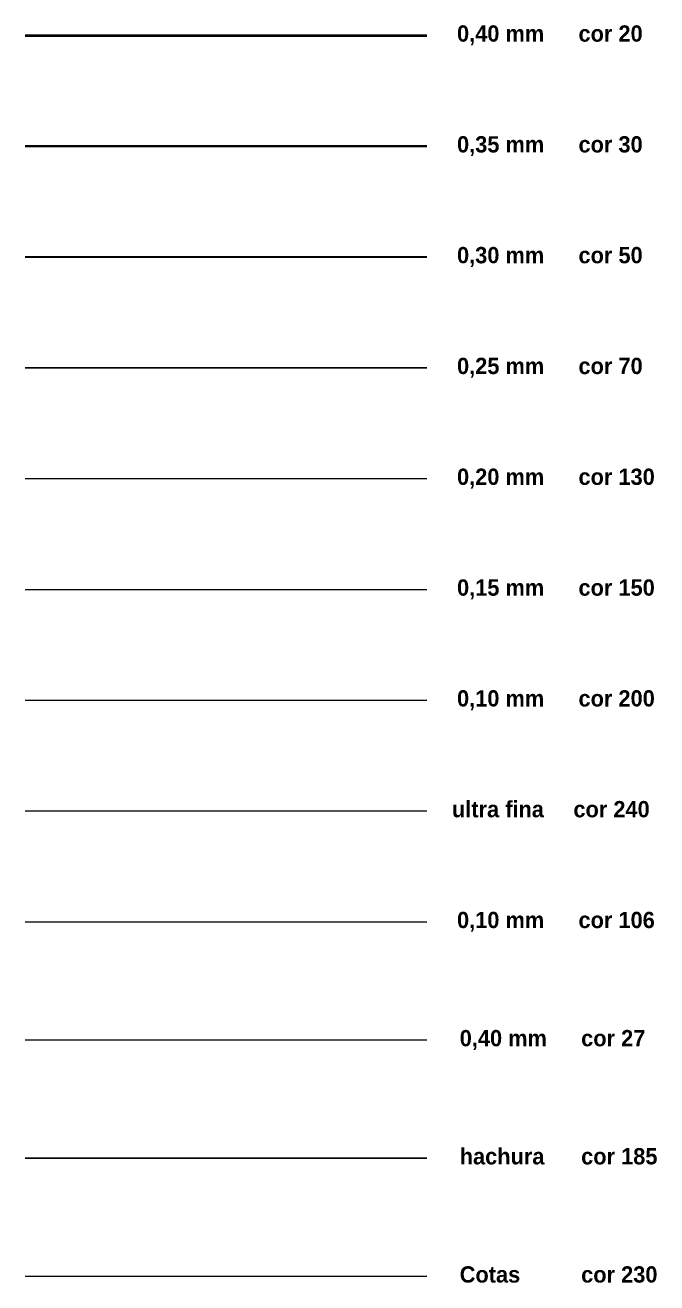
# Model space of a CAD drawing. Header units: millimetres. Extents: x -395 to 1008, y 9 to 692.
# Drawn here: x 36.32 to 46.01, y 105.37 to 124.66 of the extents above; entities that cross this region are included whole.
import ezdxf

# ---------------------------------------------------------------- set-up
doc = ezdxf.new("R2010")
doc.units = ezdxf.units.MM
doc.header["$LTSCALE"] = 0.1
doc.header["$MEASUREMENT"] = 0
for name, color, linetype, lineweight in [('.10', 200, 'Continuous', 5), ('.10 ultra fina', 240, 'Continuous', 5), ('.15', 150, 'Continuous', 15), ('.20', 130, 'Continuous', 5), ('.25', 70, 'Continuous', 5), ('.30', 50, 'Continuous', 5), ('.35', 30, 'Continuous', 35), ('.40', 20, 'Continuous', 40), ('.40 Interno parede', 27, 'Continuous', 5), ('Cotas', 1, 'Continuous', 5)]:
    doc.layers.add(name, color=color, linetype=linetype, lineweight=lineweight)
doc.layers.add('.20 hachura', color=185, linetype='Continuous')
doc.layers.add('Escrita', color=34, linetype='Continuous')
doc.layers.add('Verde', color=7, linetype='Continuous', true_color=0x136734)

msp = doc.modelspace()

# ---------------------------------------------------------------- linework, layer by layer
at = {"layer": '.10', "color": 200, "lineweight": 9}
msp.add_line((36.315, 114.306), (42.48, 114.306), dxfattribs=at)
at = {"layer": '.10 ultra fina', "color": 240, "lineweight": 5}
msp.add_line((36.315, 112.606), (42.48, 112.606), dxfattribs=at)
at = {"layer": '.15', "color": 150, "lineweight": 15}
msp.add_line((36.315, 116.006), (42.48, 116.006), dxfattribs=at)
at = {"layer": '.20', "color": 130, "lineweight": 20}
msp.add_line((36.315, 117.706), (42.48, 117.706), dxfattribs=at)
at = {"layer": '.20 hachura', "color": 185}
msp.add_line((36.315, 107.281), (42.48, 107.281), dxfattribs=at)
at = {"layer": '.25', "color": 70, "lineweight": 25}
msp.add_line((36.315, 119.406), (42.48, 119.406), dxfattribs=at)
at = {"layer": '.30', "color": 50, "lineweight": 30}
msp.add_line((36.315, 121.106), (42.48, 121.106), dxfattribs=at)
at = {"layer": '.35', "color": 30, "lineweight": 35}
msp.add_line((36.315, 122.806), (42.48, 122.806), dxfattribs=at)
at = {"layer": '.40', "color": 20, "lineweight": 40}
msp.add_line((36.315, 124.506), (42.48, 124.506), dxfattribs=at)
at = {"layer": '.40 Interno parede', "color": 27}
msp.add_line((36.315, 109.093), (42.48, 109.093), dxfattribs=at)
at = {"layer": 'Cotas', "color": 230}
msp.add_line((36.315, 105.468), (42.48, 105.468), dxfattribs=at)
at = {"layer": 'Verde', "color": 106, "lineweight": 9}
msp.add_line((36.315, 110.906), (42.48, 110.906), dxfattribs=at)

# ---------------------------------------------------------------- texts
at = {"layer": 'Escrita', "char_height": 0.25, "attachment_point": 1}
for s, insert in [('{\\Fbold|c0;\\C116;\\c3434259;0,40 mm}', (42.943, 124.659)), ('{\\Fbold|c0;\\C116;\\c3434259;cor 20}', (44.807, 124.659)), ('{\\Fbold|c0;\\C116;\\c3434259;0,35 mm}', (42.943, 122.959)), ('{\\Fbold|c0;\\C116;\\c3434259;cor 30}', (44.807, 122.959)), ('{\\Fbold|c0;\\C116;\\c3434259;0,30 mm}', (42.943, 121.259)), ('{\\Fbold|c0;\\C116;\\c3434259;cor 50}', (44.807, 121.259)), ('{\\Fbold|c0;\\C116;\\c3434259;0,25 mm}', (42.943, 119.559)), ('{\\Fbold|c0;\\C116;\\c3434259;cor 70}', (44.807, 119.559)), ('{\\Fbold|c0;\\C116;\\c3434259;0,20 mm}', (42.943, 117.859)), ('{\\Fbold|c0;\\C116;\\c3434259;cor 130}', (44.807, 117.859)), ('{\\Fbold|c0;\\C116;\\c3434259;0,15 mm}', (42.943, 116.159)), ('{\\Fbold|c0;\\C116;\\c3434259;cor 150}', (44.807, 116.159)), ('{\\Fbold|c0;\\C116;\\c3434259;0,10 mm}', (42.943, 114.459)), ('{\\Fbold|c0;\\C116;\\c3434259;cor 200}', (44.807, 114.459)), ('{\\Fbold|c0;\\C116;\\c3434259;ultra fina}', (42.865, 112.759)), ('{\\Fbold|c0;\\C116;\\c3434259;cor 240}', (44.729, 112.759)), ('{\\Fbold|c0;\\C116;\\c3434259;0,10 mm}', (42.943, 111.059)), ('{\\Fbold|c0;\\C116;\\c3434259;cor 106}', (44.807, 111.059)), ('{\\Fbold|c0;\\C116;\\c3434259;0,40 mm}', (42.984, 109.246)), ('{\\Fbold|c0;\\C116;\\c3434259;cor 27}', (44.848, 109.246)), ('{\\Fbold|c0;\\C116;\\c3434259;hachura}', (42.984, 107.434)), ('{\\Fbold|c0;\\C116;\\c3434259;cor 185}', (44.848, 107.434)), ('{\\Fbold|c0;\\C116;\\c3434259;Cotas}', (42.984, 105.621)), ('{\\Fbold|c0;\\C116;\\c3434259;cor 230}', (44.848, 105.621))]:
    msp.add_mtext_dynamic_manual_height_columns(s, width=5.26656, gutter_width=1, heights=[0], dxfattribs=dict(at, insert=insert))

doc.saveas('drawing.dxf')
